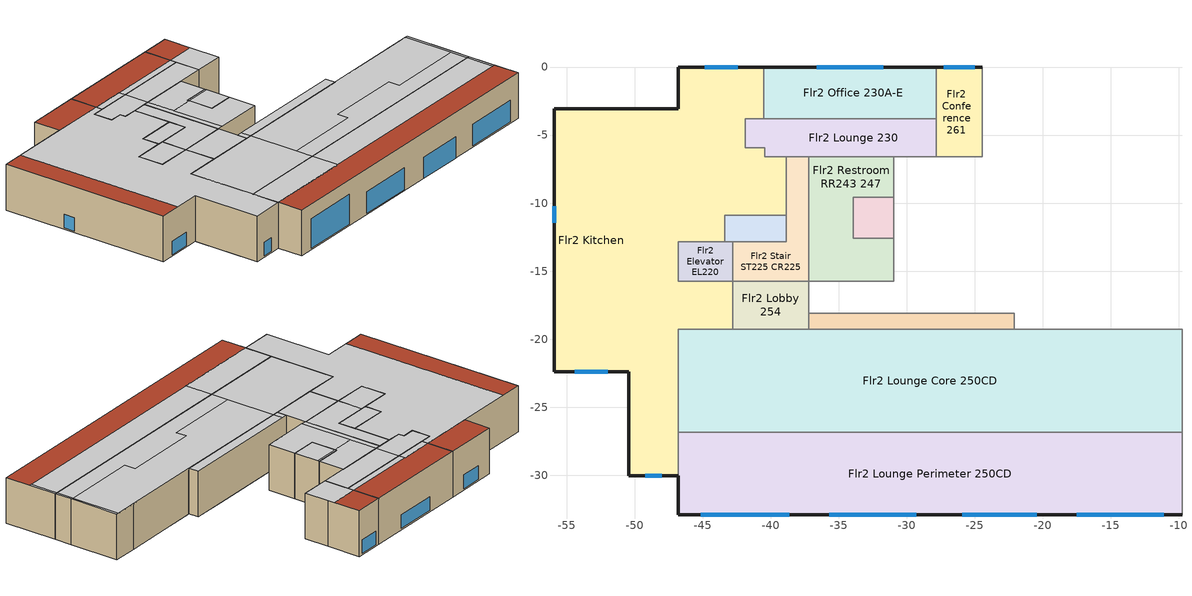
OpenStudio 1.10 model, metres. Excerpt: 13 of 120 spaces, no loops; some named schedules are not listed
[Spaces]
Flr2 Lounge Perimeter 250CD
 floor to Flr1 Dining 150: -9.77,-26.85 -9.77,-32.92 -46.79,-32.92 -46.79,-26.85 z5.18
 wall outside: -46.79,-30.02 -46.79,-32.92 -9.77,-32.92 z5.18:10.31
 wall to Flr2 Kitchen: -46.79,-26.85 -46.79,-30.02 z5.18:10.31
 wall to Flr2 Lounge Core 250CD: -9.77,-26.85 -46.79,-26.85 z5.18:10.31
 wall to Flr2 Office 282 284: -9.77,-32.92 -9.77,-26.85 z5.18:10.31
 window: -45.15,-32.92 -38.65,-32.92 z5.33:8.69; -35.69,-32.92 -29.29,-32.92 / -17.5,-32.92 -11.1,-32.92 z5.33:7.77; -25.93,-32.92 -20.45,-32.92 z5.18:7.57
 ceiling to Flr3 MechRoom E: -9.77,-30.02 -9.77,-26.85 -10.06,-26.85 -10.06,-30.02 z10.31
 ceiling to Flr3 MechRoom W: -36.58,-30.02 -36.58,-26.85 -46.79,-26.85 -46.79,-30.02 z10.31
 ceiling to Flr3 Unconditioned S: -10.06,-30.02 -10.06,-26.85 -36.58,-26.85 -36.58,-30.02 z10.31
 roof outside: -9.77,-32.92 -9.77,-30.02 -46.79,-30.02 -46.79,-32.92 z10.31
Flr2 Kitchen
 floor to Flr1 Dining 150: -42.81,-15.74 -42.81,-19.25 -46.79,-19.25 -46.79,-15.74 z5.18
 floor to Flr1 Storage 101 105: -48.19,-3.05 -48.19,-12.84 -50.44,-12.84 -50.44,-22.4 -55.93,-22.4 -55.93,-3.05 z5.18
 floor to Flr1 Restroom RR134: -38.86,-8.21 -38.86,-10.9 -40.03,-10.9 -40.03,-8.21 z5.18
 floor to Flr1 Office 130-132 136 138 139: -38.86,-6.61 -38.86,-8.21 -40.03,-8.21 -40.03,-6.61 z5.18
 floor to Flr1 Corridor 115: -50.44,-12.84 -46.79,-12.84 -46.79,-18.38 -49.31,-18.38 -49.31,-15.4 -50.44,-15.4 z5.18
 floor to Flr1 Storage 113: -46.79,-18.38 -46.79,-30.02 -50.44,-30.02 -50.44,-18.38 z5.18
 floor to Flr1 ElecRoom 115A: -50.44,-15.4 -49.31,-15.4 -49.31,-18.38 -50.44,-18.38 z5.18
 floor to Flr1 Corridor 137: -40.5,0 -40.5,-3.81 -41.86,-3.81 -41.86,-5.94 -40.42,-5.94 -40.42,-6.25 -46.79,-6.25 -46.79,0 z5.18
 floor to Flr1 Conference 135: -40.42,-6.25 -40.42,-6.61 -40.03,-6.61 -40.03,-10.9 -43.38,-10.9 -43.38,-11.13 -46.79,-11.13 -46.79,-6.25 z5.18
 floor to Flr1 Corridor CR125: -46.79,-3.05 -46.79,-11.13 -43.38,-11.13 -43.38,-12.84 -48.19,-12.84 -48.19,-3.05 z5.18
 wall outside: -40.5,0 -46.79,0 -46.79,-3.05 -55.93,-3.05 -55.93,-22.4 -50.44,-22.4 -50.44,-30.02 -46.79,-30.02 z5.18:10.31
 wall to Flr2 Elevator EL220: -42.81,-15.74 -46.79,-15.74 -46.79,-12.84 -43.38,-12.84 z5.18:10.31
 wall to Flr2 Lobby 254: -42.81,-19.25 -42.81,-15.74 z5.18:10.31
 wall to Flr2 Lounge Core 250CD: -46.79,-26.85 -46.79,-19.25 -42.81,-19.25 z5.18:10.31
 wall to Flr2 Unconditioned Shaft W: -43.38,-12.84 -43.38,-10.9 -38.86,-10.9 z5.18:10.31
 wall to Flr2 Lounge 230: -38.86,-6.61 -40.42,-6.61 -40.42,-5.94 -41.86,-5.94 -41.86,-3.81 -40.5,-3.81 z5.18:10.31
 wall to Flr2 Stair ST225 CR225: -38.86,-10.9 -38.86,-6.61 z5.18:10.31
 wall to Flr2 Office 230A-E: -40.5,-3.81 -40.5,0 z5.18:10.31
 window: -42.42,0 -44.86,0 / -55.93,-10.23 -55.93,-11.45 / -49.23,-30.02 -48.01,-30.02 / -54.41,-22.4 -51.97,-22.4 z5.33:6.86
 ceiling to Flr3 MechRoom W: -46.79,-30.02 -46.79,-19.25 -42.81,-19.25 -42.81,-15.74 -46.79,-15.74 -46.79,-12.84 -43.38,-12.84 -43.38,-10.9 -38.86,-10.9 -38.86,-6.61 -40.42,-6.61 -40.42,-5.94 -41.86,-5.94 -41.86,-3.81 -40.5,-3.81 -40.5,-3.05 -53.4,-3.05 -53.4,-22.4 -50.44,-22.4 -50.44,-30.02 z10.31
 roof outside: -40.5,-3.05 -40.5,0 -46.79,0 -46.79,-3.05 z10.31; -53.4,-22.4 -53.4,-3.05 -55.93,-3.05 -55.93,-22.4 z10.31
Flr2 Lounge Core 250CD
 floor to Flr1 Dining 150: -9.77,-19.25 -9.77,-26.85 -46.79,-26.85 -46.79,-19.25 z5.18
 wall to Flr2 Office 280: -9.77,-24.9 -9.77,-19.25 z5.18:10.31
 wall to Flr2 Corridor CR280 290: -9.77,-26.85 -9.77,-24.9 z5.18:10.31
 wall to Flr2 Lobby 254: -37.22,-19.25 -42.81,-19.25 z5.18:10.31
 wall to Flr2 ElecRoom 251A-257B: -22.1,-19.25 -37.22,-19.25 z5.18:10.31
 wall to Flr1 Lobby 155 ST155 255 ST255: -12.65,-19.25 -22.1,-19.25 z5.18:10.31
 wall to Flr2 Office 250 268-278 293 295: -9.77,-19.25 -12.65,-19.25 z5.18:10.31
 ceiling to Flr3 MechRoom Core: -27.71,-24.86 -27.71,-23.58 -18.93,-23.58 -18.93,-24.86 -10.06,-24.86 -10.06,-19.25 -36.58,-19.25 -36.58,-24.86 z10.31
 ceiling to Flr3 MechRoom W: -36.58,-26.85 -36.58,-19.25 -46.79,-19.25 -46.79,-26.85 z10.31
 ceiling to Flr3 MechRoom E: -9.77,-26.85 -9.77,-19.25 -10.06,-19.25 -10.06,-26.85 z10.31
 ceiling to Flr3 Unconditioned S: -10.06,-26.85 -10.06,-24.86 -18.93,-24.86 -18.93,-23.58 -27.71,-23.58 -27.71,-24.86 -36.58,-24.86 -36.58,-26.85 z10.31
Flr2 Lobby 254
 floor to Flr1 Dining 150: -37.22,-15.74 -37.22,-19.25 -42.81,-19.25 -42.81,-15.74 z5.18
 wall to Flr2 Stair ST225 CR225: -37.22,-15.74 -42.81,-15.74 z5.18:10.31
 wall to Flr1 Lobby 155 ST155 255 ST255: -37.22,-18.11 -37.22,-15.74 z5.18:10.31
 wall to Flr2 ElecRoom 251A-257B: -37.22,-19.25 -37.22,-18.11 z5.18:10.31
 ceiling to Flr3 MechRoom W: -37.22,-19.25 -37.22,-15.74 -42.81,-15.74 -42.81,-19.25 z10.31
Flr2 ElecRoom 251A-257B
 floor to Flr1 Restroom RRM151: -25.99,-18.11 -25.99,-19.25 -34.71,-19.25 -34.71,-18.11 z5.18
 floor to Flr1 ElecRoom 150E: -34.71,-18.11 -34.71,-19.25 -37.22,-19.25 -37.22,-18.11 z5.18
 floor to Flr1 Dining 150: -22.1,-18.11 -22.1,-19.25 -25.99,-19.25 -25.99,-18.11 z5.18
 wall to Flr1 Lobby 155 ST155 255 ST255: -22.1,-19.25 -22.1,-18.11 -37.22,-18.11 z5.18:10.31
 ceiling to Flr3 MechRoom Core: -22.1,-19.25 -22.1,-18.11 -36.58,-18.11 -36.58,-19.25 z10.31
 ceiling to Flr3 MechRoom W: -36.58,-19.25 -36.58,-18.11 -37.22,-18.11 -37.22,-19.25 z10.31
Flr2 Elevator EL220
 floor to Flr1 Elevator EL125: -42.81,-12.84 -42.81,-15.74 -46.79,-15.74 -46.79,-12.84 z5.18
 wall to Flr2 Unconditioned Shaft W: -42.81,-12.84 -43.38,-12.84 z5.18:10.31
 wall to Flr2 Stair ST225 CR225: -42.81,-15.74 -42.81,-12.84 z5.18:10.31
 ceiling to Flr3 MechRoom W: -42.81,-15.74 -42.81,-12.84 -46.79,-12.84 -46.79,-15.74 z10.31
Flr2 Stair ST225 CR225
 floor to Flr1 Restroom RR134: -37.22,-8.21 -37.22,-11.13 -38.86,-11.13 -38.86,-8.21 z5.18
 floor to Flr1 Stair ST125: -37.22,-12.84 -37.22,-15.74 -42.81,-15.74 -42.81,-12.84 z5.18
 floor to Flr1 Unconditioned Shaft W: -37.22,-11.13 -37.22,-12.84 -38.86,-12.84 -38.86,-11.13 z5.18
 floor to Flr1 Office 130-132 136 138 139: -37.22,-6.61 -37.22,-8.21 -38.86,-8.21 -38.86,-6.61 z5.18
 wall to Flr2 Lounge 230: -37.22,-6.61 -38.86,-6.61 z5.18:10.31
 wall to Flr2 Restroom RR243 247: -37.22,-15.74 -37.22,-6.61 z5.18:10.31
 wall to Flr2 Unconditioned Shaft W: -38.86,-10.9 -38.86,-12.84 -42.81,-12.84 z5.18:10.31
 ceiling to Flr3 MechRoom W: -37.22,-15.74 -37.22,-6.61 -38.86,-6.61 -38.86,-12.84 -42.81,-12.84 -42.81,-15.74 z10.31
Flr2 Restroom RR243 247
 floor to Flr1 Office 133: -37.22,-9.55 -33.93,-9.55 -33.93,-13.68 -37.22,-13.68 z5.18
 floor to Flr1 Restroom RRM151: -30.95,-12.6 -30.95,-15.74 -33.93,-15.74 -33.93,-12.6 z5.18
 floor to Flr1 ElecRoom 133A: -33.93,-13.68 -33.93,-15.74 -37.22,-15.74 -37.22,-13.68 z5.18
 floor to Flr1 Office 130-132 136 138 139: -30.95,-6.61 -30.95,-9.55 -37.22,-9.55 -37.22,-6.61 z5.18
 wall to Flr2 Lounge 230: -30.95,-6.61 -37.22,-6.61 z5.18:10.31
 wall to Flr1 Lobby 155 ST155 255 ST255: -30.95,-9.55 -30.95,-6.61 / -37.22,-15.74 -30.95,-15.74 -30.95,-12.6 z5.18:10.31
 wall to Flr2 Elevator EL245: -30.95,-12.6 -33.93,-12.6 -33.93,-9.55 -30.95,-9.55 z5.18:10.31
 ceiling to Flr3 MechRoom Core: -30.95,-15.74 -30.95,-12.6 -33.93,-12.6 -33.93,-9.81 -36.58,-9.81 -36.58,-15.74 z10.31
 ceiling to Flr3 MechRoom W: -36.58,-15.74 -36.58,-6.61 -37.22,-6.61 -37.22,-15.74 z10.31
 ceiling to Flr3 Unconditioned N: -33.93,-9.81 -33.93,-9.55 -30.95,-9.55 -30.95,-6.61 -36.58,-6.61 -36.58,-9.81 z10.31
Flr2 Unconditioned Shaft W
 floor to Flr1 Restroom RR134: -38.86,-10.9 -38.86,-11.13 -40.03,-11.13 -40.03,-10.9 z5.18
 floor to Flr1 Unconditioned Shaft W: -38.86,-11.13 -38.86,-12.84 -41.38,-12.84 -41.38,-11.13 z5.18
 floor to Flr1 Conference 135: -43.38,-10.9 -40.03,-10.9 -40.03,-11.13 -43.38,-11.13 z5.18
 floor to Flr1 Corridor CR125: -41.38,-11.13 -41.38,-12.84 -43.38,-12.84 -43.38,-11.13 z5.18
 ceiling to Flr3 MechRoom W: -38.86,-12.84 -38.86,-10.9 -43.38,-10.9 -43.38,-12.84 z10.31
Flr2 Elevator EL245
 floor to Flr1 Elevator EL145: -30.95,-9.55 -30.95,-12.6 -33.93,-12.6 -33.93,-9.55 z5.18
 wall to Flr1 Lobby 155 ST155 255 ST255: -30.95,-12.6 -30.95,-9.55 z5.18:10.31
 ceiling to Flr3 MechRoom Core: -30.95,-12.6 -30.95,-9.81 -33.93,-9.81 -33.93,-12.6 z10.31
 ceiling to Flr3 Unconditioned N: -30.95,-9.81 -30.95,-9.55 -33.93,-9.55 -33.93,-9.81 z10.31
Flr2 Lounge 230
 floor to Flr1 Corridor 137: -40.03,-3.81 -40.03,-6.25 -40.42,-6.25 -40.42,-5.94 -41.86,-5.94 -41.86,-3.81 z5.18
 floor to Flr1 Office 130-132 136 138 139: -27.83,-3.81 -27.83,-6.61 -40.03,-6.61 -40.03,-3.81 z5.18
 floor to Flr1 Conference 135: -40.03,-6.25 -40.03,-6.61 -40.42,-6.61 -40.42,-6.25 z5.18
 wall to Flr1 Lobby 155 ST155 255 ST255: -30.95,-6.61 -27.83,-6.61 z5.18:10.31
 wall to Flr2 Office 230A-E: -27.83,-3.81 -40.5,-3.81 z5.18:10.31
 wall to Flr2 Conference 261: -27.83,-6.61 -27.83,-3.81 z5.18:10.31
 ceiling to Flr3 MechRoom W: -36.58,-6.61 -36.58,-3.81 -41.86,-3.81 -41.86,-5.94 -40.42,-5.94 -40.42,-6.61 z10.31
 ceiling to Flr3 Unconditioned N: -27.83,-6.61 -27.83,-3.81 -36.58,-3.81 -36.58,-6.61 z10.31
Flr2 Conference 261
 floor to Flr1 Lobby 155 ST155 255 ST255: -24.85,0 -24.85,-3.81 -24.46,-3.81 -24.46,-6.61 -27.83,-6.61 -27.83,0 z5.18
 floor to Flr1 Vestibule 156: -24.46,0 -24.46,-3.81 -24.85,-3.81 -24.85,0 z5.18
 wall outside: -24.46,0 -27.83,0 z5.18:10.31
 wall to Flr2 Office 263-275: -24.46,-3.81 -24.46,0 z5.18:10.31
 wall to Flr2 Corridor CR260: -24.46,-6.61 -24.46,-3.81 z5.18:10.31
 wall to Flr1 Lobby 155 ST155 255 ST255: -27.83,-6.61 -24.46,-6.61 z5.18:10.31
 wall to Flr2 Office 230A-E: -27.83,0 -27.83,-3.81 z5.18:10.31
 window: -25.01,0 -27.29,0 z5.33:6.86
 ceiling to Flr3 Unconditioned N: -24.46,-6.61 -24.46,-3.05 -27.83,-3.05 -27.83,-6.61 z10.31
 roof outside: -24.46,-3.05 -24.46,0 -27.83,0 -27.83,-3.05 z10.31
Flr2 Office 230A-E
 floor to Flr1 Corridor 137: -40.03,0 -40.03,-3.81 -40.5,-3.81 -40.5,0 z5.18
 floor to Flr1 Office 130-132 136 138 139: -27.83,0 -27.83,-3.81 -40.03,-3.81 -40.03,0 z5.18
 wall outside: -27.83,0 -40.5,0 z5.18:10.31
 window: -31.73,0 -36.6,0 z5.33:6.86
 ceiling to Flr3 Unconditioned N: -27.83,-3.81 -27.83,-3.05 -36.58,-3.05 -36.58,-3.81 z10.31
 ceiling to Flr3 MechRoom W: -36.58,-3.81 -36.58,-3.05 -40.5,-3.05 -40.5,-3.81 z10.31
 roof outside: -27.83,-3.05 -27.83,0 -40.5,0 -40.5,-3.05 z10.31
[Building]
Dal_Ward: North Axis {deg}=0; Default Construction Set=CU Dal Ward Existing Constructions
[ClimateZones]
Climate Zone Institution Name 1=ASHRAE; Climate Zone Document Name 1=ANSI/ASHRAE Standard 169; Climate Zone Document Year 1=2006; Climate Zone Institution Name 2=CEC; Climate Zone Document Name 2=California Climate Zone Descriptions; Climate Zone Document Year 2=1995
[Site]
Broomfield Jeffco  Boulder   S: Latitude {deg}=40.13; Longitude {deg}=-105.24; Time Zone {hr}=-7; Elevation {m}=1689
[SizingPeriod:DesignDay] Daily Dry-Bulb Temperature Range {deltaC}=15.2; Barometric Pressure {Pa}=83011; Wind Speed {m/s}=4.2; Wind Direction {deg}=80; Sky Clearness=0; Rain Indicator=0; Snow Indicator=0; Day of Month=21; Month=7; Day Type=SummerDesignDay; Daylight Saving Time Indicator=0; Dry-Bulb Temperature Range Modifier Type=DefaultMultipliers; Solar Model Indicator=ASHRAETau; ASHRAE Taub=0.424; ASHRAE Taud=2.012
Name | Maximum Dry-Bulb Temperature {C} | Humidity Indicating Conditions at Maximum Dry-Bulb {BasedOnField A3} | Humidity Indicating Type
Denver Intl Ap Ann Clg .4% Condns DB=>MWB | 34.6 | 15.7 | Wetbulb
Denver Intl Ap Ann Clg .4% Condns WB=>MDB | 27.3 | 18.3 | Wetbulb
Denver Intl Ap Ann Clg .4% Condns Enth=>MDB | 27 | 58300 | Enthalpy
Denver Intl Ap Ann Clg .4% Condns DP=>MDB | 19.9 | 16 | Dewpoint
[Construction]
ExtSlabCarpet 4in ClimateZone 1-8: MAT-CC05 4 HW CONCRETE, CP02 CARPET PAD
Interior Floor: F16 Acoustic tile, F05 Ceiling air space resistance, M11 100mm lightweight concrete
Interior Wall: G01a 19mm gypsum board, F04 Wall air space resistance, G01a 19mm gypsum board
Interior Ceiling: M11 100mm lightweight concrete, F05 Ceiling air space resistance, F16 Acoustic tile
Interior Window: Clear 3mm
Interior Door; Interior Partition: G05 25mm wood
Dal Ward Existing Roof: Clay Roof Tile - Lightweight Concrete - 1 in. - 80 lb/ft3, Metal Decking, Steel Roof Joists with R-30 Batt Insulation, Gypsum Board - 5/8 in.
Dal Ward Existing Exterior Wall: Sandstone - 4 in. - 120 lb/ft3, Gypsum Board - 5/8 in., Extruded Polystyrene Insulation Board - 1 in., Steel-Framed - 8 in. Studs - 16 in. OC - R-19 Cavity Insulation, Gypsum Board - 5/8 in.
Dal Ward Existing Glazing - U-0.55/SHGC-0.35/VLT-0.44: Dal Ward Existing Glazing - U-0.55/SHGC-0.35/VLT-0.44
Dal Ward Existing Glazing - U-0.55/SHGC-0.55/VLT-0.70: Dal Ward Existing Glazing - U-0.55/SHGC-0.55/VLT-0.70
Dal Ward Existing Glazing - U-0.80/SHGC-0.55/VLT-0.70: Dal Ward Existing Glazing - U-0.80/SHGC-0.55/VLT-0.70
[Material]
Name | Roughness | Thickness {m} | Conductivity {W/m-K} | Density {kg/m3} | Specific Heat {J/kg-K} | Thermal Absorptance | Solar Absorptance | Visible Absorptance
MAT-CC05 4 HW CONCRETE | Rough | 0.1016 | 1.311 | 2240 | 836.8 | 0.9 | 0.85 | 0.85
Metal Decking | MediumSmooth | 0.0015 | 45.006 | 7680 | 418.4 | 0.9 | 0.6 | 0.6
F16 Acoustic tile | MediumSmooth | 0.0191 | 0.06 | 368 | 590 | 0.9 | 0.3 | 0.3
M11 100mm lightweight concrete | MediumRough | 0.1016 | 0.53 | 1280 | 840 | 0.9 | 0.5 | 0.5
G01a 19mm gypsum board | MediumSmooth | 0.019 | 0.16 | 800 | 1090 | 0.9 | 0.4 | 0.4
G05 25mm wood | MediumSmooth | 0.0254 | 0.15 | 608 | 1630 | 0.9 | 0.5 | 0.5
Clay Roof Tile - Lightweight Concrete - 1 in. - 80 lb/ft3 | MediumRough | 0.0254 | 0.53 | 1281.48 | 840
Gypsum Board - 5/8 in. | MediumSmooth | 0.015875 | 0.16 | 800 | 1090
Sandstone - 4 in. - 120 lb/ft3 | MediumRough | 0.1016 | 1.9 | 1922.22 | 790
Steel-Framed - 8 in. Studs - 16 in. OC - R-19 Cavity Insulation | Smooth | 0.2032 | 0.192299 | 69.5201 | 628.02
[Material:NoMass]
CP02 CARPET PAD: Roughness=Smooth; Thermal Resistance {m2-K/W}=0.1; Thermal Absorptance=0.9; Solar Absorptance=0.8; Visible Absorptance=0.8
[Material:AirGap]
Name | Thermal Resistance {m2-K/W}
F05 Ceiling air space resistance | 0.18
F04 Wall air space resistance | 0.15
Extruded Polystyrene Insulation Board - 1 in. | 0.880551
Steel Roof Joists with R-30 Batt Insulation | 2.64165
[WindowMaterial:Glazing]
Clear 3mm: Optical Data Type=SpectralAverage; Thickness {m}=0.003; Solar Transmittance at Normal Incidence=0.837; Front Side Solar Reflectance at Normal Incidence=0.075; Back Side Solar Reflectance at Normal Incidence=0; Visible Transmittance at Normal Incidence=0.898; Front Side Visible Reflectance at Normal Incidence=0.081; Back Side Visible Reflectance at Normal Incidence=0; Infrared Transmittance at Normal Incidence=0; Front Side Infrared Hemispherical Emissivity=0.84; Back Side Infrared Hemispherical Emissivity=0.84; Conductivity {W/m-K}=0.9; Dirt Correction Factor for Solar and Visible Transmittance=1; Solar Diffusing=No
[DefaultConstructionSet]
CU Dal Ward Existing Constructions: Default Exterior Surface Constructions=Default Surface Constructions 13; Default Interior Surface Constructions=Default Surface Constructions 14; Default Ground Contact Surface Constructions=Default Surface Constructions 15; Default Exterior SubSurface Constructions=Default Sub Surface Constructions 9; Default Interior SubSurface Constructions=Default Sub Surface Constructions 10; Interior Partition Construction=Interior Partition
[DefaultSurfaceConstructions]
Name | Floor Construction | Wall Construction | Roof Ceiling Construction
Default Surface Constructions 13 | ExtSlabCarpet 4in ClimateZone 1-8 | Dal Ward Existing Exterior Wall | Dal Ward Existing Roof
Default Surface Constructions 14 | Interior Floor | Interior Wall | Interior Ceiling
Default Surface Constructions 15 | ExtSlabCarpet 4in ClimateZone 1-8 | ExtSlabCarpet 4in ClimateZone 1-8 | ExtSlabCarpet 4in ClimateZone 1-8
[DefaultSubSurfaceConstructions]
Name | Fixed Window Construction | Operable Window Construction | Glass Door Construction | Tubular Daylight Dome Construction | Tubular Daylight Diffuser Construction | Door Construction
Default Sub Surface Constructions 9 | Dal Ward Existing Glazing - U-0.55/SHGC-0.55/VLT-0.70 | Dal Ward Existing Glazing - U-0.55/SHGC-0.35/VLT-0.44 | Dal Ward Existing Glazing - U-0.80/SHGC-0.55/VLT-0.70 | Interior Window | Interior Window
Default Sub Surface Constructions 10 | Interior Window | Interior Window |  |  |  | Interior Door
[WindowMaterial:SimpleGlazingSystem]
Name | U-Factor {W/m2-K} | Solar Heat Gain Coefficient | Visible Transmittance
Dal Ward Existing Glazing - U-0.80/SHGC-0.55/VLT-0.70 | 4.54261 | 0.55 | 0.7
Dal Ward Existing Glazing - U-0.55/SHGC-0.35/VLT-0.44 | 3.12304 | 0.35 | 0.44
Dal Ward Existing Glazing - U-0.55/SHGC-0.55/VLT-0.70 | 3.12304 | 0.55 | 0.7
[BuildingStory] Nominal Z Coordinate {m}=0
Name | Nominal Floor to Floor Height {m}
Flr1 | 5.1816
Flr2 | 5.1308
[Space]
Name | Space Type | Building Story | Thermal Zone
Flr2 Lounge Perimeter 250CD | 90.1-2007 - Dal_Ward - Lounge - AHU-1 - ExistingLPD | Flr2 | Flr2 Lounge Perimeter
Flr2 Lounge Core 250CD | 90.1-2007 - Dal_Ward - Lounge - AHU-1 - ExistingLPD | Flr2 | Flr2 Lounge Core
Flr2 Lobby 254 | 90.1-2007 - Dal_Ward - Lobby - AHU-1 - ExistingLPD | Flr2 | Flr2 Lounge Core
Flr2 ElecRoom 251A-257B | 90.1-2007 - Dal_Ward - ElecRoom - AHU-1 - ExistingLPD | Flr2 | Flr2 Lounge Core
Flr2 Elevator EL220 |  | Flr2 | Flr2 Elevator EL220
Flr2 Stair ST225 CR225 | 90.1-2007 - Dal_Ward - Stair - AHU-1 - ExistingLPD | Flr2 | Flr2 Lounge Core
Flr2 Restroom RR243 247 | 90.1-2007 - Dal_Ward - Restroom - AHU-1 - ExistingLPD | Flr1 | Flr1 Lobby Core
Flr2 Unconditioned Shaft W |  | Flr2 | Flr2 Unconditioned Shaft W
Flr2 Elevator EL245 |  | Flr2 | Flr2 Elevator EL245
Flr2 Lounge 230 | 90.1-2007 - Dal_Ward - Lounge - AHU-1 - ExistingLPD | Flr2 | Flr2 Office Perimeter NW
Flr2 Conference 261 | 90.1-2007 - Dal_Ward - Conference - AHU-1 - ExistingLPD | Flr2 | Flr2 Conference 261
Flr2 Office 230A-E | 90.1-2007 - Dal_Ward - ClosedOffice - AHU-1 - ExistingLPD | Flr2 | Flr2 Office Perimeter NW
Flr2 Kitchen | 90.1-2007 - Dal_Ward - FoodService - Kitchen - AHU-2 - ExistingLPD |  | Flr2 Kitchen
[ThermalZone] Use Ideal Air Loads=No
Name | Thermostat | Multiplier
Flr1 Lobby Core | Flr1 Lobby Core Thermostat
Flr2 Lounge Core | Flr2 Lounge Core Thermostat | 1
Flr2 Office Perimeter NW | Flr2 Office Perimeter NW Thermostat
Flr2 Lounge Perimeter | Flr2 Lounge Perimeter Thermostat
Flr2 Elevator EL220; Flr2 Unconditioned Shaft W; Flr2 Elevator EL245
Flr2 Conference 261 | Flr2 Conference 261 Thermostat
Flr2 Kitchen | Flr2 Kitchen Thermostat
[Sizing:Zone] Zone Cooling Design Supply Air Temperature {C}=14; Zone Heating Design Supply Air Temperature {C}=40; Zone Cooling Design Supply Air Humidity Ratio {kg-H2O/kg-air}=0.0085; Zone Heating Design Supply Air Humidity Ratio {kg-H2O/kg-air}=0.008; Cooling Design Air Flow Method=DesignDay; Heating Design Air Flow Method=DesignDay
Flr2 Elevator EL220; Flr2 Unconditioned Shaft W; Flr2 Elevator EL245
[People:Definition] Number of People Calculation Method=People/Area; Fraction Radiant=0.3
Name | People per Space Floor Area {person/m2}
90.1-2007 - Office - ClosedOffice People Definition | 0.0511286
90.1-2007 - Office - Conference People Definition | 0.538196
90.1-2007 - Office - Corridor People Definition | 0.0107639
90.1-2007 - FullSrvRest - Kitchen People Definition | 0.0538196
90.1-2007 - CU - Lounge People Definition | 0.161459
90.1-2007 - Office - Restroom People Definition | 0.107639
[ElectricEquipment:Definition] Design Level Calculation Method=Watts/Area
Name | Watts per Space Floor Area {W/m2} | Watts per Person {W/person} | Fraction Lost
90.1-2007 - CU Office - ClosedOffice Electric Equipment Definition | 10.7639
90.1-2007 - Office - Conference Electric Equipment Definition | 5.38196
90.1-2007 - Noresco - Corridor Electric Equipment Definition | 0
90.1-2007 - Noresco - ElecRoom Electric Equipment Definition | 53.8196
90.1-2007 - FullSrvRest - Kitchen Electric Equipment Definition | 67.2744 | 0 | 0.6
90.1-2007 - CU - Lounge Electric Equipment Definition | 1.61459
90.1-2007 - Noresco - Restroom Electric Equipment Definition | 0 | 0
[GasEquipment:Definition]
90.1-2007 - FullSrvRest - Kitchen Gas Equipment Definition: Design Level Calculation Method=Watts/Area; Watts per Space Floor Area {W/m2}=788.648; Watts per Person {W/Person}=0; Fraction Lost=0.8
[DefaultScheduleSet] People Activity Level Schedule=Dal_Ward Activity Schedule
Name | Number of People Schedule | Lighting Schedule | Electric Equipment Schedule | Gas Equipment Schedule | Infiltration Schedule
90.1-2007 - Dal_Ward - ElecRoom Schedule Set | Dal_Ward ElecRoom Occupancy Schedule | Dal_Ward ElecRoom Lighting Schedule | Dal_Ward ElecRoom Equipment Schedule | Dal_Ward ElecRoom Equipment Schedule | Dal_Ward Infiltration Schedule
90.1-2007 - Dal_Ward - FoodService - Kitchen Schedule Set | Dal_Ward FoodService Kitchen Occupancy Schedule | Dal_Ward FoodService Kitchen Lighting Schedule | Dal_Ward FoodService Kitchen Gas Equipment Schedule | Dal_Ward FoodService Kitchen Gas Equipment Schedule | Dal_Ward FoodService Infiltration Schedule
90.1-2007 - Dal_Ward - Conference Schedule Set | Dal_Ward Conference Occupancy Schedule | Dal_Ward Conference Lighting Schedule | Dal_Ward Conference Equipment Schedule | Dal_Ward Conference Equipment Schedule | Dal_Ward Infiltration Schedule
90.1-2007 - Dal_Ward - Stair Schedule Set | Dal_Ward Stair Occupancy Schedule | Dal_Ward Stair Lighting Schedule | Dal_Ward Stair Equipment Schedule | Dal_Ward Stair Equipment Schedule | Dal_Ward Infiltration Schedule
90.1-2007 - Dal_Ward - Lobby Schedule Set | Dal_Ward Lobby Occupancy Schedule | Dal_Ward Lobby Lighting Schedule | Dal_Ward Lobby Equipment Schedule | Dal_Ward Lobby Equipment Schedule | Dal_Ward Infiltration Schedule
90.1-2007 - Dal_Ward - Lounge Schedule Set | Dal_Ward Lounge Occupancy Schedule | Dal_Ward Lounge Lighting Schedule | Dal_Ward Lounge Equipment Schedule | Dal_Ward Lounge Equipment Schedule | Dal_Ward Infiltration Schedule
90.1-2007 - Dal_Ward - Restroom Schedule Set; 90.1-2007 - Dal_Ward - ClosedOffice Schedule Set | Dal_Ward ClosedOffice Occupancy Schedule | Dal_Ward ClosedOffice Lighting Schedule | Dal_Ward ClosedOffice Equipment Schedule | Dal_Ward ClosedOffice Equipment Schedule | Dal_Ward Infiltration Schedule
[SpaceType]
Name | Default Schedule Set | Design Specification Outdoor Air Object | Standards Building Type | Standards Space Type
90.1-2007 - Dal_Ward - Lounge - AHU-1 - ExistingLPD | 90.1-2007 - Dal_Ward - Lounge Schedule Set | 90.1-2007 - CU - Lounge Ventilation - AHU-1 | SmallHotel | GuestLounge
90.1-2007 - Dal_Ward - Stair - AHU-1 - ExistingLPD | 90.1-2007 - Dal_Ward - Stair Schedule Set | 90.1-2007 - Office - Stair Ventilation - AHU-1 | Office | Stair
90.1-2007 - Dal_Ward - Restroom - AHU-1 - ExistingLPD | 90.1-2007 - Dal_Ward - Restroom Schedule Set | 90.1-2007 - Office - Restroom Ventilation - AHU-1 | Office | Restroom
90.1-2007 - Dal_Ward - Conference - AHU-1 - ExistingLPD | 90.1-2007 - Dal_Ward - Conference Schedule Set | 90.1-2007 - Office - Conference Ventilation - AHU-1 | Office | Conference
90.1-2007 - Dal_Ward - FoodService - Kitchen - AHU-2 - ExistingLPD | 90.1-2007 - Dal_Ward - FoodService - Kitchen Schedule Set | 90.1-2007 - FullSrvRest - Kitchen Ventilation - AHU-2 | FullServiceRestaurant | Kitchen
90.1-2007 - Dal_Ward - ClosedOffice - AHU-1 - ExistingLPD | 90.1-2007 - Dal_Ward - ClosedOffice Schedule Set | 90.1-2007 - CU - ClosedOffice Ventilation - AHU-1 | Office | ClosedOffice
90.1-2007 - Dal_Ward - Lobby - AHU-1 - ExistingLPD | 90.1-2007 - Dal_Ward - Lobby Schedule Set | 90.1-2007 - Office - Corridor Ventilation - AHU-1 1 | Office | Lobby
90.1-2007 - Dal_Ward - ElecRoom - AHU-1 - ExistingLPD | 90.1-2007 - Dal_Ward - ElecRoom Schedule Set | 90.1-2007 - Office - Elec/MechRoom Ventilation - AHU-1 | Office | Elec/MechRoom
[People]
Name | People Definition | Space or SpaceType
90.1-2007 - CU - Lounge People 4 | 90.1-2007 - CU - Lounge People Definition | 90.1-2007 - Dal_Ward - Lounge - AHU-1 - ExistingLPD
90.1-2007 - Office - Restroom People 5 | 90.1-2007 - Office - Restroom People Definition | 90.1-2007 - Dal_Ward - Restroom - AHU-1 - ExistingLPD
90.1-2007 - Office - Conference People 3 | 90.1-2007 - Office - Conference People Definition | 90.1-2007 - Dal_Ward - Conference - AHU-1 - ExistingLPD
90.1-2007 - FullSrvRest - Kitchen People 3 | 90.1-2007 - FullSrvRest - Kitchen People Definition | 90.1-2007 - Dal_Ward - FoodService - Kitchen - AHU-2 - ExistingLPD
90.1-2007 - Office - ClosedOffice People 3 | 90.1-2007 - Office - ClosedOffice People Definition | 90.1-2007 - Dal_Ward - ClosedOffice - AHU-1 - ExistingLPD
90.1-2007 - Office - Corridor People 12 | 90.1-2007 - Office - Corridor People Definition | 90.1-2007 - Dal_Ward - Lobby - AHU-1 - ExistingLPD
[Lights]
Name | Lights Definition | Space or SpaceType
90.1-2007 - CU - Lounge Lights 4 | 90.1-2007 - CU - Lounge Lights Definition - Existing | 90.1-2007 - Dal_Ward - Lounge - AHU-1 - ExistingLPD
90.1-2007 - Office - Stair Lights 5 | 90.1-2007 - Office - Stair Lights Definition - Existing | 90.1-2007 - Dal_Ward - Stair - AHU-1 - ExistingLPD
90.1-2007 - Office - Restroom Lights 5 | 90.1-2007 - Office - Restroom Lights Definition - Proposed | 90.1-2007 - Dal_Ward - Restroom - AHU-1 - ExistingLPD
90.1-2007 - Office - Conference Lights 3 | 90.1-2007 - Office - Conference Lights Definition - Existing | 90.1-2007 - Dal_Ward - Conference - AHU-1 - ExistingLPD
90.1-2007 - FullSrvRest - Kitchen Lights 3 | 90.1-2007 - FullSrvRest - Kitchen Lights Definition - Existing | 90.1-2007 - Dal_Ward - FoodService - Kitchen - AHU-2 - ExistingLPD
90.1-2007 - Office - ClosedOffice Lights 3 | 90.1-2007 - Dal_Ward - ClosedOffice - AHU-1 - ExistingLPD AppG ALC Lights Definition | 90.1-2007 - Dal_Ward - ClosedOffice - AHU-1 - ExistingLPD
90.1-2007 - Office - Corridor Lights 12 | 90.1-2007 - Dal_Ward - Lobby - AHU-1 - ExistingLPD AppG ALC Lights Definition | 90.1-2007 - Dal_Ward - Lobby - AHU-1 - ExistingLPD
90.1-2007 - Office - Elec/MechRoom Lights 8 | 90.1-2007 - Office - Elec/MechRoom Lights Definition - ElecRoom - Proposed | 90.1-2007 - Dal_Ward - ElecRoom - AHU-1 - ExistingLPD
[ElectricEquipment]
Name | Electric Equipment Definition | Space or SpaceType
90.1-2007 - CU - Lounge Electric Equipment 4 | 90.1-2007 - CU - Lounge Electric Equipment Definition | 90.1-2007 - Dal_Ward - Lounge - AHU-1 - ExistingLPD
90.1-2007 - Office - Restroom Electric Equipment 5 | 90.1-2007 - Noresco - Restroom Electric Equipment Definition | 90.1-2007 - Dal_Ward - Restroom - AHU-1 - ExistingLPD
90.1-2007 - Office - Conference Electric Equipment 3 | 90.1-2007 - Office - Conference Electric Equipment Definition | 90.1-2007 - Dal_Ward - Conference - AHU-1 - ExistingLPD
90.1-2007 - FullSrvRest - Kitchen Electric Equipment 3 | 90.1-2007 - FullSrvRest - Kitchen Electric Equipment Definition | 90.1-2007 - Dal_Ward - FoodService - Kitchen - AHU-2 - ExistingLPD
90.1-2007 - Office - ClosedOffice Electric Equipment 3 | 90.1-2007 - CU Office - ClosedOffice Electric Equipment Definition | 90.1-2007 - Dal_Ward - ClosedOffice - AHU-1 - ExistingLPD
90.1-2007 - Office - Corridor Electric Equipment 12 | 90.1-2007 - Noresco - Corridor Electric Equipment Definition | 90.1-2007 - Dal_Ward - Lobby - AHU-1 - ExistingLPD
90.1-2007 - Office - Elec/MechRoom Electric Equipment 8 | 90.1-2007 - Noresco - ElecRoom Electric Equipment Definition | 90.1-2007 - Dal_Ward - ElecRoom - AHU-1 - ExistingLPD
[SpaceInfiltration:DesignFlowRate] Design Flow Rate Calculation Method=Flow/ExteriorArea; Flow per Exterior Surface Area {m3/s-m2}=0.000226568
Name | Space or SpaceType
90.1-2007 - CU - Lounge Infiltration 4 | 90.1-2007 - Dal_Ward - Lounge - AHU-1 - ExistingLPD
90.1-2007 - Office - Stair Infiltration 5 | 90.1-2007 - Dal_Ward - Stair - AHU-1 - ExistingLPD
90.1-2007 - Office - Restroom Infiltration 5 | 90.1-2007 - Dal_Ward - Restroom - AHU-1 - ExistingLPD
90.1-2007 - Office - Conference Infiltration 3 | 90.1-2007 - Dal_Ward - Conference - AHU-1 - ExistingLPD
90.1-2007 - FullSrvRest - Kitchen Infiltration 3 | 90.1-2007 - Dal_Ward - FoodService - Kitchen - AHU-2 - ExistingLPD
90.1-2007 - Office - ClosedOffice Infiltration 3 | 90.1-2007 - Dal_Ward - ClosedOffice - AHU-1 - ExistingLPD
90.1-2007 - Office - Lobby Infiltration 3 | 90.1-2007 - Dal_Ward - Lobby - AHU-1 - ExistingLPD
90.1-2007 - Office - ElecRoom Infiltration 4 | 90.1-2007 - Dal_Ward - ElecRoom - AHU-1 - ExistingLPD
[DesignSpecification:OutdoorAir] Outdoor Air Method=Sum
Name | Outdoor Air Flow per Person {m3/s-person} | Outdoor Air Flow per Floor Area {m3/s-m2} | Outdoor Air Flow Rate {m3/s} | Outdoor Air Flow Air Changes per Hour {1/hr}
90.1-2007 - CU - ClosedOffice Ventilation - AHU-1; 90.1-2007 - Office - Conference Ventilation - AHU-1 | 0.00412828 | 0.000533238
90.1-2007 - Office - Elec/MechRoom Ventilation - AHU-1 |  | 0.00106648
90.1-2007 - Office - Restroom Ventilation - AHU-1; 90.1-2007 - Office - Stair Ventilation - AHU-1; 90.1-2007 - Office - Corridor Ventilation - AHU-1 1 |  | 0.000533238
90.1-2007 - CU - Lounge Ventilation - AHU-1 | 0.00412828 | 0.00106648 | 0 | 0
90.1-2007 - FullSrvRest - Kitchen Ventilation - AHU-2 | 0.070745 | 0.0182758
[Exterior:Lights:Definition]
Dal_Ward Exterior Lights Definition: Design Level {W}=1568
[Exterior:Lights]
Dal_Ward Exterior Lights: Exterior Lights Definition=Dal_Ward Exterior Lights Definition; Schedule=Always On Discrete; Control Option=AstronomicalClock
[GasEquipment]
90.1-2007 - FullSrvRest - Kitchen Gas Equipment 3: Gas Equipment Definition=90.1-2007 - FullSrvRest - Kitchen Gas Equipment Definition; Space or SpaceType=90.1-2007 - Dal_Ward - FoodService - Kitchen - AHU-2 - ExistingLPD
[Lights:Definition] Design Level Calculation Method=Watts/Area
Name | Watts per Space Floor Area {W/m2}
90.1-2007 - CU - Lounge Lights Definition - Existing | 14.316
90.1-2007 - Office - Stair Lights Definition - Existing | 7.31946
90.1-2007 - Office - Restroom Lights Definition - Proposed | 9.04168
90.1-2007 - Office - Conference Lights Definition - Existing | 26.8021
90.1-2007 - FullSrvRest - Kitchen Lights Definition - Existing | 11.7327
90.1-2007 - Office - Elec/MechRoom Lights Definition - ElecRoom - Proposed | 4.52084
90.1-2007 - Dal_Ward - ClosedOffice - AHU-1 - ExistingLPD AppG ALC Lights Definition | 15.8875
90.1-2007 - Dal_Ward - Lobby - AHU-1 - ExistingLPD AppG ALC Lights Definition | 19.2782
[ThermostatSetpoint:DualSetpoint]
Name | Heating Setpoint Temperature Schedule | Cooling Setpoint Temperature Schedule
Flr2 Conference 261 Thermostat; Flr2 Lounge Perimeter Thermostat; Flr2 Lounge Core Thermostat; Flr1 Lobby Core Thermostat; Flr2 Office Perimeter NW Thermostat | Dal_Ward Heating Setpoint Schedule | Dal_Ward Cooling Setpoint Schedule
Flr2 Kitchen Thermostat | Dal_Ward FoodService Heating Setpoint Schedule | Dal_Ward FoodService Cooling Setpoint Schedule
[OtherEquipment:Definition] Design Level Calculation Method=EquipmentLevel
Name | Design Level {W}
Flr2 Conference 261 AHU Winter Design Day Load Definition | -822.368
Flr2 Lounge Perimeter AHU Winter Design Day Load Definition | -18764.6
Flr2 Lounge Core AHU Winter Design Day Load Definition | -18915.7
Flr2 Kitchen AHU Winter Design Day Load Definition | -61943.1
Flr2 Office Perimeter NW AHU Winter Design Day Load Definition | -3201.38
[OtherEquipment]
Name | Other Equipment Definition | Space or SpaceType | Schedule
Flr2 Conference 261 AHU Winter Design Day Load | Flr2 Conference 261 AHU Winter Design Day Load Definition | Flr2 Conference 261 | Dal_Ward Flr2 Conference 261 AHU Winter Design Day Load Schedule
Flr2 Lounge Perimeter AHU Winter Design Day Load | Flr2 Lounge Perimeter AHU Winter Design Day Load Definition | Flr2 Lounge Perimeter 250CD | Dal_Ward Flr2 Lounge Perimeter AHU Winter Design Day Load Schedule
Flr2 Lounge Core AHU Winter Design Day Load | Flr2 Lounge Core AHU Winter Design Day Load Definition | Flr2 Lounge Core 250CD | Dal_Ward Flr2 Lounge Core AHU Winter Design Day Load Schedule
Flr2 Kitchen AHU Winter Design Day Load | Flr2 Kitchen AHU Winter Design Day Load Definition | Flr2 Kitchen | Dal_Ward Flr2 Kitchen AHU Winter Design Day Load Schedule
Flr2 Office Perimeter NW AHU Winter Design Day Load | Flr2 Office Perimeter NW AHU Winter Design Day Load Definition | Flr2 Office 230A-E | Dal_Ward Flr2 Office Perimeter NW AHU Winter Design Day Load Schedule
[Schedule:Ruleset]
Name | Default Day Schedule | Summer Design Day Schedule | Winter Design Day Schedule
Dal_Ward Lobby Occupancy Schedule | Dal_Ward Lobby Occupancy Schedule Weekday | Dal_Ward Lobby Occupancy Schedule Summer Design Day | Dal_Ward Lobby Occupancy Schedule Winter Design Day
Dal_Ward Lobby Lighting Schedule | Dal_Ward Lobby Lighting Schedule Weekday | Dal_Ward Lobby Lighting Schedule Summer Design Day | Dal_Ward Lobby Lighting Schedule Winter Design Day
Dal_Ward Lobby Equipment Schedule | Dal_Ward Lobby Equipment Schedule AllDays | Dal_Ward Lobby Equipment Schedule Summer Design Day | Dal_Ward Lobby Equipment Schedule Winter Design Day
Dal_Ward Stair Occupancy Schedule | Dal_Ward Stair Occupancy Schedule Weekday | Dal_Ward Stair Occupancy Schedule Summer Design Day | Dal_Ward Stair Occupancy Schedule Winter Design Day
Dal_Ward Stair Lighting Schedule | Dal_Ward Stair Lighting Schedule AllDays | Dal_Ward Stair Lighting Schedule Summer Design Day | Dal_Ward Stair Lighting Schedule Winter Design Day
Dal_Ward Stair Equipment Schedule | Dal_Ward Stair Equipment Schedule AllDays | Dal_Ward Stair Equipment Schedule Summer Design Day | Dal_Ward Stair Equipment Schedule Winter Design Day
Dal_Ward ElecRoom Occupancy Schedule | Dal_Ward ElecRoom Occupancy Schedule AllDays | Dal_Ward ElecRoom Occupancy Schedule Summer Design Day | Dal_Ward ElecRoom Occupancy Schedule Winter Design Day
Dal_Ward ElecRoom Lighting Schedule | Dal_Ward ElecRoom Lighting Schedule AllDays | Dal_Ward ElecRoom Lighting Schedule Summer Design Day | Dal_Ward ElecRoom Lighting Schedule Winter Design Day
Dal_Ward ElecRoom Equipment Schedule | Dal_Ward ElecRoom Equipment Schedule AllDays | Dal_Ward ElecRoom Equipment Schedule Summer Design Day | Dal_Ward ElecRoom Equipment Schedule Winter Design Day
Dal_Ward ClosedOffice Occupancy Schedule | Dal_Ward ClosedOffice Occupancy Schedule Weekday | Dal_Ward ClosedOffice Occupancy Schedule Summer Design Day | Dal_Ward ClosedOffice Occupancy Schedule Winter Design Day
Dal_Ward ClosedOffice Lighting Schedule | Dal_Ward ClosedOffice Lighting Schedule Weekday | Dal_Ward ClosedOffice Lighting Schedule Summer Design Day | Dal_Ward ClosedOffice Lighting Schedule Winter Design Day
Dal_Ward ClosedOffice Equipment Schedule | Dal_Ward ClosedOffice Equipment Schedule Weekday | Dal_Ward ClosedOffice Equipment Schedule Summer Design Day | Dal_Ward ClosedOffice Equipment Schedule Winter Design Day
Dal_Ward Conference Occupancy Schedule | Dal_Ward Conference Occupancy Schedule Weekday | Dal_Ward Conference Occupancy Schedule Summer Design Day | Dal_Ward Conference Occupancy Schedule Winter Design Day
Dal_Ward Conference Lighting Schedule | Dal_Ward Conference Lighting Schedule Weekday | Dal_Ward Conference Lighting Schedule Summer Design Day | Dal_Ward Conference Lighting Schedule Winter Design Day
Dal_Ward Conference Equipment Schedule | Dal_Ward Conference Equipment Schedule Weekday | Dal_Ward Conference Equipment Schedule Summer Design Day | Dal_Ward Conference Equipment Schedule Winter Design Day
Dal_Ward Lounge Occupancy Schedule | Dal_Ward Lounge Occupancy Schedule OnDays | Dal_Ward Lounge Occupancy Schedule Summer Design Day | Dal_Ward Lounge Occupancy Schedule Winter Design Day
Dal_Ward Lounge Lighting Schedule | Dal_Ward Lounge Lighting Schedule OnDays | Dal_Ward Lounge Lighting Schedule Summer Design Day | Dal_Ward Lounge Lighting Schedule Winter Design Day
Dal_Ward Lounge Equipment Schedule | Dal_Ward Lounge Equipment Schedule OnDays | Dal_Ward Lounge Equipment Schedule Summer Design Day | Dal_Ward Lounge Equipment Schedule Winter Design Day
Dal_Ward FoodService Infiltration Schedule | Dal_Ward FoodService Infiltration Schedule OnDays | Dal_Ward FoodService Infiltration Schedule Summer Design Day | Dal_Ward FoodService Infiltration Schedule Winter Design Day
Dal_Ward FoodService Heating Setpoint Schedule | Dal_Ward FoodService Heating Setpoint Schedule OnDays | Dal_Ward FoodService Heating Setpoint Schedule Summer Design Day | Dal_Ward FoodService Heating Setpoint Schedule Winter Design Day
Dal_Ward FoodService Cooling Setpoint Schedule | Dal_Ward FoodService Cooling Setpoint Schedule OnDays | Dal_Ward FoodService Cooling Setpoint Schedule Summer Design Day | Dal_Ward FoodService Cooling Setpoint Schedule Winter Design Day
Dal_Ward FoodService Kitchen Occupancy Schedule | Dal_Ward FoodService Kitchen Occupancy Schedule OnDays | Dal_Ward FoodService Kitchen Occupancy Schedule Summer Design Day | Dal_Ward FoodService Kitchen Occupancy Schedule Winter Design Day
Dal_Ward FoodService Kitchen Lighting Schedule | Dal_Ward FoodService Kitchen Lighting Schedule OnDays | Dal_Ward FoodService Kitchen Lighting Schedule Summer Design Day | Dal_Ward FoodService Kitchen Lighting Schedule Winter Design Day
Dal_Ward FoodService Kitchen Gas Equipment Schedule | Dal_Ward FoodService Kitchen Gas Equipment Schedule OnDays | Dal_Ward FoodService Kitchen Gas Equipment Schedule Summer Design Day | Dal_Ward FoodService Kitchen Gas Equipment Schedule Winter Design Day
Dal_Ward Infiltration Schedule | Dal_Ward Infiltration Schedule OnDays | Dal_Ward Infiltration Schedule Summer Design Day | Dal_Ward Infiltration Schedule Winter Design Day
Dal_Ward Heating Setpoint Schedule | Dal_Ward Heating Setpoint Schedule OnDays | Dal_Ward Heating Setpoint Schedule Summer Design Day | Dal_Ward Heating Setpoint Schedule Winter Design Day
Dal_Ward Cooling Setpoint Schedule | Dal_Ward Cooling Setpoint Schedule OnDays | Dal_Ward Cooling Setpoint Schedule Summer Design Day | Dal_Ward Cooling Setpoint Schedule Winter Design Day
Dal_Ward Activity Schedule | Dal_Ward Activity Schedule AllDays
Dal_Ward Flr2 Conference 261 AHU Winter Design Day Load Schedule | Dal_Ward HVAC Schedule OnDays 8 | Dal_Ward HVAC Schedule Summer Design Day 8 | Dal_Ward HVAC Schedule Winter Design Day 8
Dal_Ward Flr2 Lounge Perimeter AHU Winter Design Day Load Schedule | Dal_Ward HVAC Schedule OnDays 11 | Dal_Ward HVAC Schedule Summer Design Day 11 | Dal_Ward HVAC Schedule Winter Design Day 11
Dal_Ward Flr2 Lounge Core AHU Winter Design Day Load Schedule | Dal_Ward HVAC Schedule OnDays 17 | Dal_Ward HVAC Schedule Summer Design Day 17 | Dal_Ward HVAC Schedule Winter Design Day 17
Dal_Ward Flr2 Kitchen AHU Winter Design Day Load Schedule | Dal_Ward FoodService HVAC Schedule OnDays 1 | Dal_Ward FoodService HVAC Schedule Summer Design Day 1 | Dal_Ward FoodService HVAC Schedule Winter Design Day 1
Dal_Ward Flr2 Office Perimeter NW AHU Winter Design Day Load Schedule | Dal_Ward HVAC Schedule OnDays 40 | Dal_Ward HVAC Schedule Summer Design Day 40 | Dal_Ward HVAC Schedule Winter Design Day 40
[Schedule:Day]
Dal_Ward Lobby Occupancy Schedule Weekday; Dal_Ward Stair Occupancy Schedule Weekday; Dal_Ward ClosedOffice Occupancy Schedule Weekday: 7, 0, 0, 17, 0, 0.5, 21, 0, 0.3, 24, 0, 0
Dal_Ward Lobby Occupancy Schedule Winter Design Day; Dal_Ward Lobby Lighting Schedule Winter Design Day; Dal_Ward Lobby Equipment Schedule Winter Design Day; Dal_Ward Stair Occupancy Schedule Winter Design Day; Dal_Ward Stair Lighting Schedule Winter Design Day; Dal_Ward Stair Equipment Schedule Winter Design Day; Dal_Ward ElecRoom Occupancy Schedule Winter Design Day; Dal_Ward ElecRoom Lighting Schedule Winter Design Day; Dal_Ward ElecRoom Equipment Schedule Winter Design Day; Dal_Ward ClosedOffice Occupancy Schedule Winter Design Day; Dal_Ward ClosedOffice Lighting Schedule Winter Design Day; Dal_Ward Lounge Occupancy Schedule Winter Design Day; Dal_Ward Lounge Lighting Schedule Winter Design Day; Dal_Ward Lounge Equipment Schedule Winter Design Day; Dal_Ward FoodService Kitchen Occupancy Schedule Winter Design Day; Dal_Ward FoodService Kitchen Occupancy Schedule Sunday; Dal_Ward FoodService Kitchen Lighting Schedule Winter Design Day; Dal_Ward FoodService Kitchen Gas Equipment Schedule Winter Design Day; Dal_Ward FoodService Kitchen Gas Equipment Schedule Sunday; Dal_Ward HVAC Schedule Sunday 8; Dal_Ward HVAC Schedule Sunday 11; Dal_Ward HVAC Schedule Sunday 17; Dal_Ward FoodService HVAC Schedule Summer Design Day 1; Dal_Ward FoodService HVAC Schedule Sunday 1; Dal_Ward HVAC Schedule Sunday 40: 24, 0, 0
Dal_Ward Lobby Occupancy Schedule Summer Design Day; Dal_Ward Stair Occupancy Schedule Summer Design Day; Dal_Ward ClosedOffice Occupancy Schedule Summer Design Day: 7, 0, 0, 21, 0, 1, 24, 0, 0
Dal_Ward Lobby Lighting Schedule Weekday: 6, 0, 0.02, 24, 0, 0.02
Dal_Ward Lobby Lighting Schedule Summer Design Day; Dal_Ward Lobby Equipment Schedule AllDays; Dal_Ward Lobby Equipment Schedule Summer Design Day; Dal_Ward Stair Lighting Schedule AllDays; Dal_Ward Stair Lighting Schedule Summer Design Day; Dal_Ward Stair Equipment Schedule AllDays; Dal_Ward Stair Equipment Schedule Summer Design Day; Dal_Ward ElecRoom Lighting Schedule Summer Design Day; Dal_Ward ElecRoom Equipment Schedule Summer Design Day; Dal_Ward ClosedOffice Lighting Schedule Summer Design Day; Dal_Ward Lounge Lighting Schedule Summer Design Day; Dal_Ward Lounge Equipment Schedule Summer Design Day; Dal_Ward FoodService Infiltration Schedule Sunday; Dal_Ward FoodService Kitchen Lighting Schedule Summer Design Day; Dal_Ward FoodService Kitchen Gas Equipment Schedule Summer Design Day; Dal_Ward FoodService HVAC Schedule Winter Design Day 1: 24, 0, 1
Dal_Ward ElecRoom Occupancy Schedule AllDays: 8, 0, 0, 9, 0, 0.3, 12, 0, 0.95, 13, 0, 0.5, 17, 0, 0.95, 18, 0, 0.3, 24, 0, 0
Dal_Ward ElecRoom Occupancy Schedule Summer Design Day: 8, 0, 0, 18, 0, 1, 24, 0, 0
Dal_Ward ElecRoom Lighting Schedule AllDays: 7, 0, 0.02, 9, 0, 0.35, 17, 0, 0.9, 18, 0, 0.35, 19, 0, 0.1, 24, 0, 0.02
Dal_Ward ElecRoom Equipment Schedule AllDays: 8, 0, 0.175, 17, 0, 0.45, 18, 0, 0.3, 24, 0, 0.175
Dal_Ward ClosedOffice Lighting Schedule Weekday: 6, 0, 0.02, 8, 0, 0.1, 17, 0, 0.75, 21, 0, 0.4, 24, 0, 0.02
Dal_Ward Lounge Occupancy Schedule OnDays: 7, 0, 0, 9, 0, 0.7, 17, 0, 0.6, 20, 0, 0.8, 22, 0, 0.5, 24, 0, 0
Dal_Ward Lounge Occupancy Schedule Summer Design Day: 7, 0, 0, 22, 0, 1, 24, 0, 0
Dal_Ward Lounge Lighting Schedule OnDays: 7, 0, 0.02, 22, 0, 0.9, 24, 0, 0.02
Dal_Ward Lounge Equipment Schedule OnDays: 7, 0, 0.05, 22, 0, 0.9, 24, 0, 0.05
Dal_Ward FoodService Infiltration Schedule OnDays: 7, 0, 1, 18, 0, 0.25, 24, 0, 1
Dal_Ward FoodService Infiltration Schedule Winter Design Day; Dal_Ward FoodService Infiltration Schedule Summer Design Day: 24, 0, 0.25
Dal_Ward FoodService Infiltration Schedule Saturday: 7, 0, 1, 14, 0, 0.25, 24, 0, 1
Dal_Ward FoodService Heating Setpoint Schedule OnDays: 7, 0, 15.56, 18, 0, 18.89, 24, 0, 15.56
Dal_Ward FoodService Heating Setpoint Schedule Winter Design Day: 24, 0, 18.89
Dal_Ward FoodService Heating Setpoint Schedule Summer Design Day; Dal_Ward FoodService Heating Setpoint Schedule Sunday: 24, 0, 15.56
Dal_Ward FoodService Heating Setpoint Schedule Saturday: 7, 0, 15.56, 14, 0, 18.89, 24, 0, 15.56
Dal_Ward FoodService Cooling Setpoint Schedule OnDays: 7, 0, 28.89, 18, 0, 25.56, 24, 0, 28.89
Dal_Ward FoodService Cooling Setpoint Schedule Winter Design Day; Dal_Ward FoodService Cooling Setpoint Schedule Sunday: 24, 0, 28.89
Dal_Ward FoodService Cooling Setpoint Schedule Summer Design Day: 24, 0, 25.56
Dal_Ward FoodService Cooling Setpoint Schedule Saturday: 7, 0, 28.89, 14, 0, 25.56, 24, 0, 28.89
Dal_Ward FoodService Kitchen Occupancy Schedule OnDays: 7, 0, 0, 10, 0, 0.8, 11, 0, 0.3, 13, 0, 0.8, 15, 0, 0.3, 18, 0, 0.8, 24, 0, 0
Dal_Ward FoodService Kitchen Occupancy Schedule Summer Design Day: 7, 0, 0, 20, 0, 1, 24, 0, 0
Dal_Ward FoodService Kitchen Occupancy Schedule Saturday: 7, 0, 0, 10, 0, 0.6, 11, 0, 0.2, 14, 0, 0.6, 24, 0, 0
Dal_Ward FoodService Kitchen Lighting Schedule OnDays: 7, 0, 0.02, 18, 0, 0.9, 20, 0, 0.3, 24, 0, 0.02
Dal_Ward FoodService Kitchen Lighting Schedule Saturday: 7, 0, 0.02, 14, 0, 0.8, 16, 0, 0.3, 24, 0, 0.02
Dal_Ward FoodService Kitchen Lighting Schedule Sunday: 24, 0, 0.02
Dal_Ward FoodService Kitchen Gas Equipment Schedule OnDays: 7, 0, 0, 10, 0, 0.35, 11, 0, 0, 13, 0, 0.35, 15, 0, 0, 18, 0, 0.35, 24, 0, 0
Dal_Ward FoodService Kitchen Gas Equipment Schedule Saturday: 7, 0, 0, 10, 0, 0.25, 11, 0, 0, 14, 0, 0.25, 24, 0, 0
Dal_Ward Infiltration Schedule OnDays; Dal_Ward Infiltration Schedule Winter Design Day; Dal_Ward Infiltration Schedule Summer Design Day: 6, 0, 1, 24, 0, 0.25
Dal_Ward Heating Setpoint Schedule OnDays; Dal_Ward Heating Setpoint Schedule Winter Design Day: 6, 0, 17.78, 24, 0, 21.11
Dal_Ward Heating Setpoint Schedule Summer Design Day: 24, 0, 17.78
Dal_Ward Cooling Setpoint Schedule OnDays; Dal_Ward Cooling Setpoint Schedule Summer Design Day: 6, 0, 27.78, 24, 0, 23.89
Dal_Ward Cooling Setpoint Schedule Winter Design Day: 24, 0, 27.78
Dal_Ward Activity Schedule AllDays: 24, 0, 120
Dal_Ward HVAC Schedule OnDays 8; Dal_Ward HVAC Schedule Summer Design Day 8; Dal_Ward HVAC Schedule OnDays 11; Dal_Ward HVAC Schedule Summer Design Day 11; Dal_Ward HVAC Schedule OnDays 17; Dal_Ward HVAC Schedule Summer Design Day 17; Dal_Ward HVAC Schedule OnDays 40; Dal_Ward HVAC Schedule Summer Design Day 40: 6, 0, 0, 24, 0, 0
Dal_Ward HVAC Schedule Winter Design Day 8; Dal_Ward HVAC Schedule Winter Design Day 11; Dal_Ward HVAC Schedule Winter Design Day 17; Dal_Ward HVAC Schedule Winter Design Day 40: 6, 0, 0, 24, 0, 1
Dal_Ward FoodService HVAC Schedule OnDays 1: 7, 0, 0, 18, 0, 0, 24, 0, 0
Dal_Ward FoodService HVAC Schedule Saturday 1: 7, 0, 0, 14, 0, 0, 24, 0, 0
[Schedule:Rule] Date Specification Type=DateRange; Start Month=1; Start Day=1; End Month=12; End Day=31
Name | Schedule Ruleset | Rule Order | Day Schedule | Apply Saturday | Apply Sunday
Dal_Ward Lobby Occupancy Schedule Saturday Rule | Dal_Ward Lobby Occupancy Schedule | 1 | Dal_Ward Lobby Occupancy Schedule Saturday | Yes
Dal_Ward Lobby Occupancy Schedule Sunday Rule | Dal_Ward Lobby Occupancy Schedule | 0 | Dal_Ward Lobby Occupancy Schedule Sunday |  | Yes
Dal_Ward Lobby Lighting Schedule Saturday Rule | Dal_Ward Lobby Lighting Schedule | 1 | Dal_Ward Lobby Lighting Schedule Saturday | Yes
Dal_Ward Lobby Lighting Schedule Sunday Rule | Dal_Ward Lobby Lighting Schedule | 0 | Dal_Ward Lobby Lighting Schedule Sunday |  | Yes
Dal_Ward Stair Occupancy Schedule Saturday Rule | Dal_Ward Stair Occupancy Schedule | 1 | Dal_Ward Stair Occupancy Schedule Saturday | Yes
Dal_Ward Stair Occupancy Schedule Sunday Rule | Dal_Ward Stair Occupancy Schedule | 0 | Dal_Ward Stair Occupancy Schedule Sunday |  | Yes
Dal_Ward ClosedOffice Occupancy Schedule Saturday Rule | Dal_Ward ClosedOffice Occupancy Schedule | 1 | Dal_Ward ClosedOffice Occupancy Schedule Saturday | Yes
Dal_Ward ClosedOffice Occupancy Schedule Sunday Rule | Dal_Ward ClosedOffice Occupancy Schedule | 0 | Dal_Ward ClosedOffice Occupancy Schedule Sunday |  | Yes
Dal_Ward ClosedOffice Lighting Schedule Saturday Rule | Dal_Ward ClosedOffice Lighting Schedule | 1 | Dal_Ward ClosedOffice Lighting Schedule Saturday | Yes
Dal_Ward ClosedOffice Lighting Schedule Sunday Rule | Dal_Ward ClosedOffice Lighting Schedule | 0 | Dal_Ward ClosedOffice Lighting Schedule Sunday |  | Yes
Dal_Ward Lounge Occupancy Schedule Saturday Rule | Dal_Ward Lounge Occupancy Schedule | 1 | Dal_Ward Lounge Occupancy Schedule Saturday | Yes
Dal_Ward Lounge Occupancy Schedule Sunday Rule | Dal_Ward Lounge Occupancy Schedule | 0 | Dal_Ward Lounge Occupancy Schedule Sunday |  | Yes
Dal_Ward Lounge Lighting Schedule Saturday Rule | Dal_Ward Lounge Lighting Schedule | 1 | Dal_Ward Lounge Lighting Schedule Saturday | Yes
Dal_Ward Lounge Lighting Schedule Sunday Rule | Dal_Ward Lounge Lighting Schedule | 0 | Dal_Ward Lounge Lighting Schedule Sunday |  | Yes
Dal_Ward Lounge Equipment Schedule Saturday Rule | Dal_Ward Lounge Equipment Schedule | 1 | Dal_Ward Lounge Equipment Schedule Saturday | Yes
Dal_Ward Lounge Equipment Schedule Sunday Rule | Dal_Ward Lounge Equipment Schedule | 0 | Dal_Ward Lounge Equipment Schedule Sunday |  | Yes
Dal_Ward FoodService Infiltration Schedule Saturday Rule | Dal_Ward FoodService Infiltration Schedule | 1 | Dal_Ward FoodService Infiltration Schedule Saturday | Yes
Dal_Ward FoodService Infiltration Schedule Sunday Rule | Dal_Ward FoodService Infiltration Schedule | 0 | Dal_Ward FoodService Infiltration Schedule Sunday |  | Yes
Dal_Ward FoodService Heating Setpoint Schedule Saturday Rule | Dal_Ward FoodService Heating Setpoint Schedule | 1 | Dal_Ward FoodService Heating Setpoint Schedule Saturday | Yes
Dal_Ward FoodService Heating Setpoint Schedule Sunday Rule | Dal_Ward FoodService Heating Setpoint Schedule | 0 | Dal_Ward FoodService Heating Setpoint Schedule Sunday |  | Yes
Dal_Ward FoodService Cooling Setpoint Schedule Saturday Rule | Dal_Ward FoodService Cooling Setpoint Schedule | 1 | Dal_Ward FoodService Cooling Setpoint Schedule Saturday | Yes
Dal_Ward FoodService Cooling Setpoint Schedule Sunday Rule | Dal_Ward FoodService Cooling Setpoint Schedule | 0 | Dal_Ward FoodService Cooling Setpoint Schedule Sunday |  | Yes
Dal_Ward FoodService Kitchen Occupancy Schedule Saturday Rule | Dal_Ward FoodService Kitchen Occupancy Schedule | 1 | Dal_Ward FoodService Kitchen Occupancy Schedule Saturday | Yes
Dal_Ward FoodService Kitchen Occupancy Schedule Sunday Rule | Dal_Ward FoodService Kitchen Occupancy Schedule | 0 | Dal_Ward FoodService Kitchen Occupancy Schedule Sunday |  | Yes
Dal_Ward FoodService Kitchen Lighting Schedule Saturday Rule | Dal_Ward FoodService Kitchen Lighting Schedule | 1 | Dal_Ward FoodService Kitchen Lighting Schedule Saturday | Yes
Dal_Ward FoodService Kitchen Lighting Schedule Sunday Rule | Dal_Ward FoodService Kitchen Lighting Schedule | 0 | Dal_Ward FoodService Kitchen Lighting Schedule Sunday |  | Yes
Dal_Ward FoodService Kitchen Gas Equipment Schedule Saturday Rule | Dal_Ward FoodService Kitchen Gas Equipment Schedule | 1 | Dal_Ward FoodService Kitchen Gas Equipment Schedule Saturday | Yes
Dal_Ward FoodService Kitchen Gas Equipment Schedule Sunday Rule | Dal_Ward FoodService Kitchen Gas Equipment Schedule | 0 | Dal_Ward FoodService Kitchen Gas Equipment Schedule Sunday |  | Yes
Dal_Ward Heating Setpoint Schedule Sunday Rule | Dal_Ward Heating Setpoint Schedule | 0 | Dal_Ward Heating Setpoint Schedule Sunday |  | Yes
Dal_Ward Cooling Setpoint Schedule Sunday Rule | Dal_Ward Cooling Setpoint Schedule | 0 | Dal_Ward Cooling Setpoint Schedule Sunday |  | Yes
Dal_Ward HVAC Schedule Sunday Rule 8 | Dal_Ward Flr2 Conference 261 AHU Winter Design Day Load Schedule | 0 | Dal_Ward HVAC Schedule Sunday 8 |  | Yes
Dal_Ward HVAC Schedule Sunday Rule 11 | Dal_Ward Flr2 Lounge Perimeter AHU Winter Design Day Load Schedule | 0 | Dal_Ward HVAC Schedule Sunday 11 |  | Yes
Dal_Ward HVAC Schedule Sunday Rule 17 | Dal_Ward Flr2 Lounge Core AHU Winter Design Day Load Schedule | 0 | Dal_Ward HVAC Schedule Sunday 17 |  | Yes
Dal_Ward FoodService HVAC Schedule Sunday Rule 1 | Dal_Ward Flr2 Kitchen AHU Winter Design Day Load Schedule | 0 | Dal_Ward FoodService HVAC Schedule Sunday 1 |  | Yes
Dal_Ward FoodService HVAC Schedule Saturday Rule 1 | Dal_Ward Flr2 Kitchen AHU Winter Design Day Load Schedule | 1 | Dal_Ward FoodService HVAC Schedule Saturday 1 | Yes
Dal_Ward HVAC Schedule Sunday Rule 40 | Dal_Ward Flr2 Office Perimeter NW AHU Winter Design Day Load Schedule | 0 | Dal_Ward HVAC Schedule Sunday 40 |  | Yes
[Schedule:Constant]
Always On Discrete: Value=1
